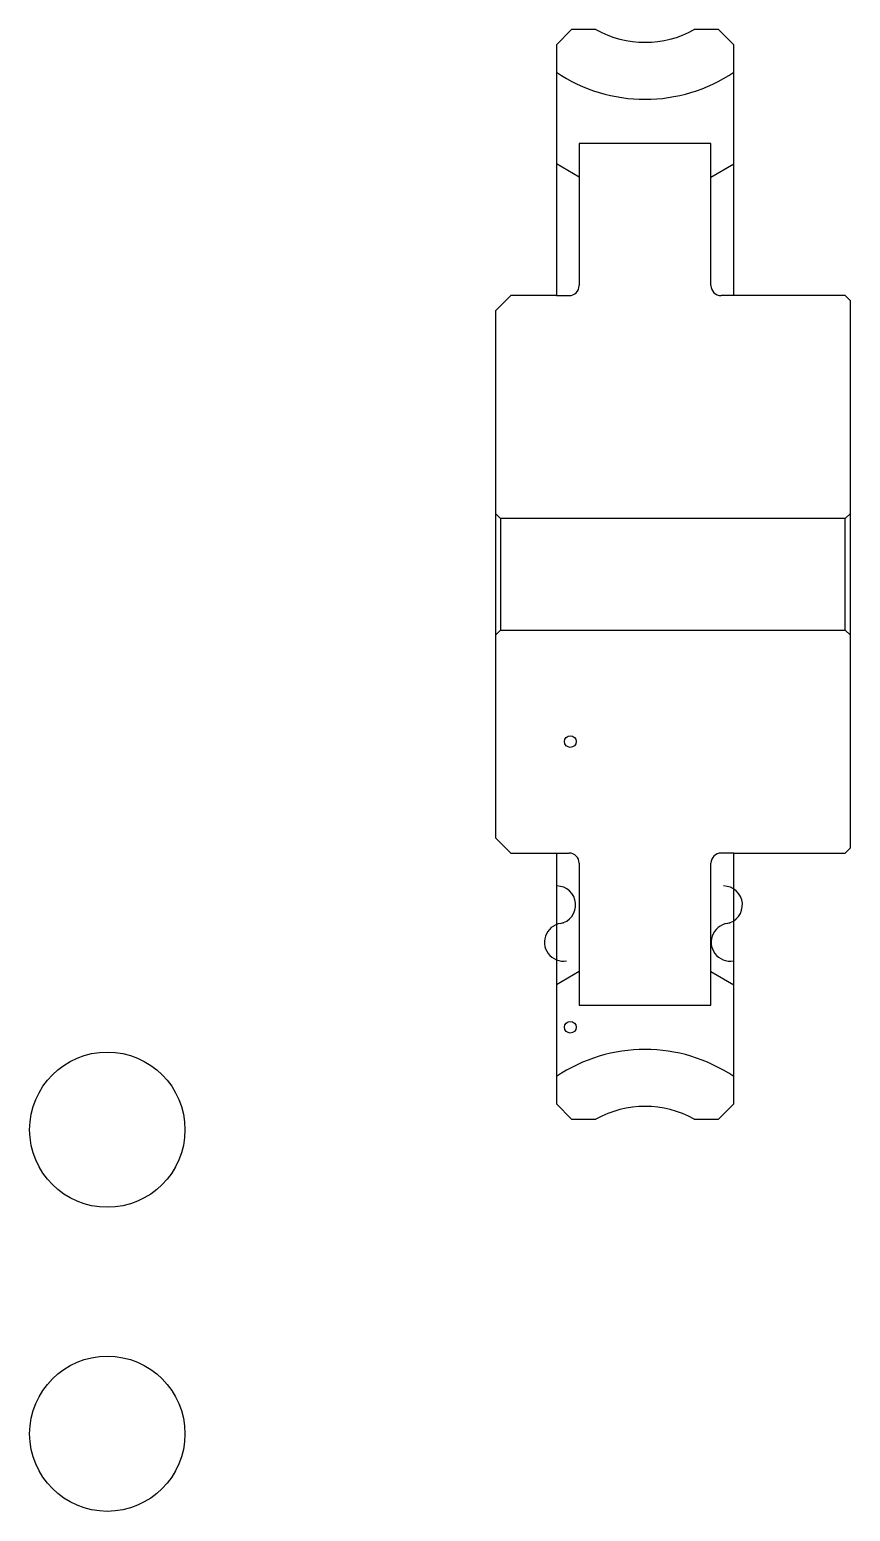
# Model space of a CAD drawing. Header units: metres. Extents: x 161 to 928, y 128 to 709.
# Drawn here: x 160.9 to 322.8, y 127.6 to 420 of the extents above; entities outside this region: 2.
import ezdxf

# ---------------------------------------------------------------- set-up
doc = ezdxf.new("R2010")
doc.units = ezdxf.units.M

msp = doc.modelspace()

# ---------------------------------------------------------------- linework, layer by layer
at = {"color": 4}
for p, q in [((269.265961, 390.939148), (264.765961, 393.537231)), ((295.265961, 390.939148), (299.765961, 393.537231)), ((264.765961, 367.537231), (267.265961, 367.537231)), ((299.765961, 367.537231), (297.265961, 367.537231)), ((322.765961, 324.537231), (321.765961, 323.537231)), ((252.765961, 300.537231), (253.765961, 301.537231)), ((322.765961, 300.537231), (321.765961, 301.537231)), ((264.765961, 257.537231), (267.265961, 257.537231)), ((299.765961, 257.537231), (297.265961, 257.537231)), ((269.265961, 234.135315), (264.765961, 231.537231)), ((295.265961, 234.135315), (299.765961, 231.537231))]:
    msp.add_line(p, q, dxfattribs=at)
for points in [[(272.583496, 420.037231), (267.765961, 420.037231), (264.765961, 417.037231), (264.765961, 411.646851), (264.765961, 367.537231), (255.765961, 367.537231), (252.765961, 364.537231), (252.765961, 300.537231)], [(322.765961, 258.537231), (322.765961, 366.537231), (321.765961, 367.537231), (299.765961, 367.537231), (299.765961, 417.037231), (296.765961, 420.037231), (291.948425, 420.037231)], [(295.265961, 369.537231), (295.265961, 397.537231), (269.265961, 397.537231), (269.265961, 369.537231)], [(252.765961, 324.537231), (253.765961, 323.537231), (253.765961, 301.537231), (321.765961, 301.537231), (321.765961, 323.537231), (253.765961, 323.537231)], [(252.765961, 300.537231), (252.765961, 260.537231), (255.765961, 257.537231), (264.765961, 257.537231), (264.765961, 208.037231), (267.765961, 205.037231), (272.583496, 205.037231)], [(291.948425, 205.037231), (296.765961, 205.037231), (299.765961, 208.037231), (299.765961, 257.537231), (321.765961, 257.537231), (322.765961, 258.537231)], [(269.265961, 255.537231), (269.265961, 227.537231), (295.265961, 227.537231), (295.265961, 255.537231)]]:
    msp.add_lwpolyline(points, dxfattribs=at)
at = {"color": 5}
for centre, radius in [((267.515961, 279.537231), 1.148936), ((267.515961, 223.162231), 1.148936), ((176.170227, 202.941498), 15.319149), ((176.170227, 142.941483), 15.319149)]:
    msp.add_circle(centre, radius, dxfattribs=at)
at = {"color": 7}
for centre, radius, start, end in [((895.117004, 697.871765), 11.202128, 10, 180), ((917.180908, 701.762268), 11.202128, 180, 10), ((264.845215, 247.303192), 3.734043, 280, 90), ((297.738831, 247.303192), 3.734043, 280, 90), ((266.142029, 239.948563), 3.734043, 90, 280), ((299.035645, 239.948563), 3.734043, 90, 280)]:
    msp.add_arc(centre, radius, start, end, dxfattribs=at)
at = {"color": 4}
for centre, radius, start, end in [((282.265961, 437.537231), 20, 241.04497418, 298.95502102), ((282.265961, 437.537231), 31.25, 235.94420397, 304.05579603), ((267.265961, 369.537231), 2, 270, 0), ((297.265961, 369.537231), 2, 180, 270), ((267.265961, 255.537231), 2, 0, 90), ((297.265961, 255.537231), 2, 90, 180), ((282.265961, 187.537231), 31.25, 55.94420397, 124.05579603), ((282.265961, 187.537231), 20, 61.04497898, 118.95502582)]:
    msp.add_arc(centre, radius, start, end, dxfattribs=at)

doc.saveas('drawing.dxf')
